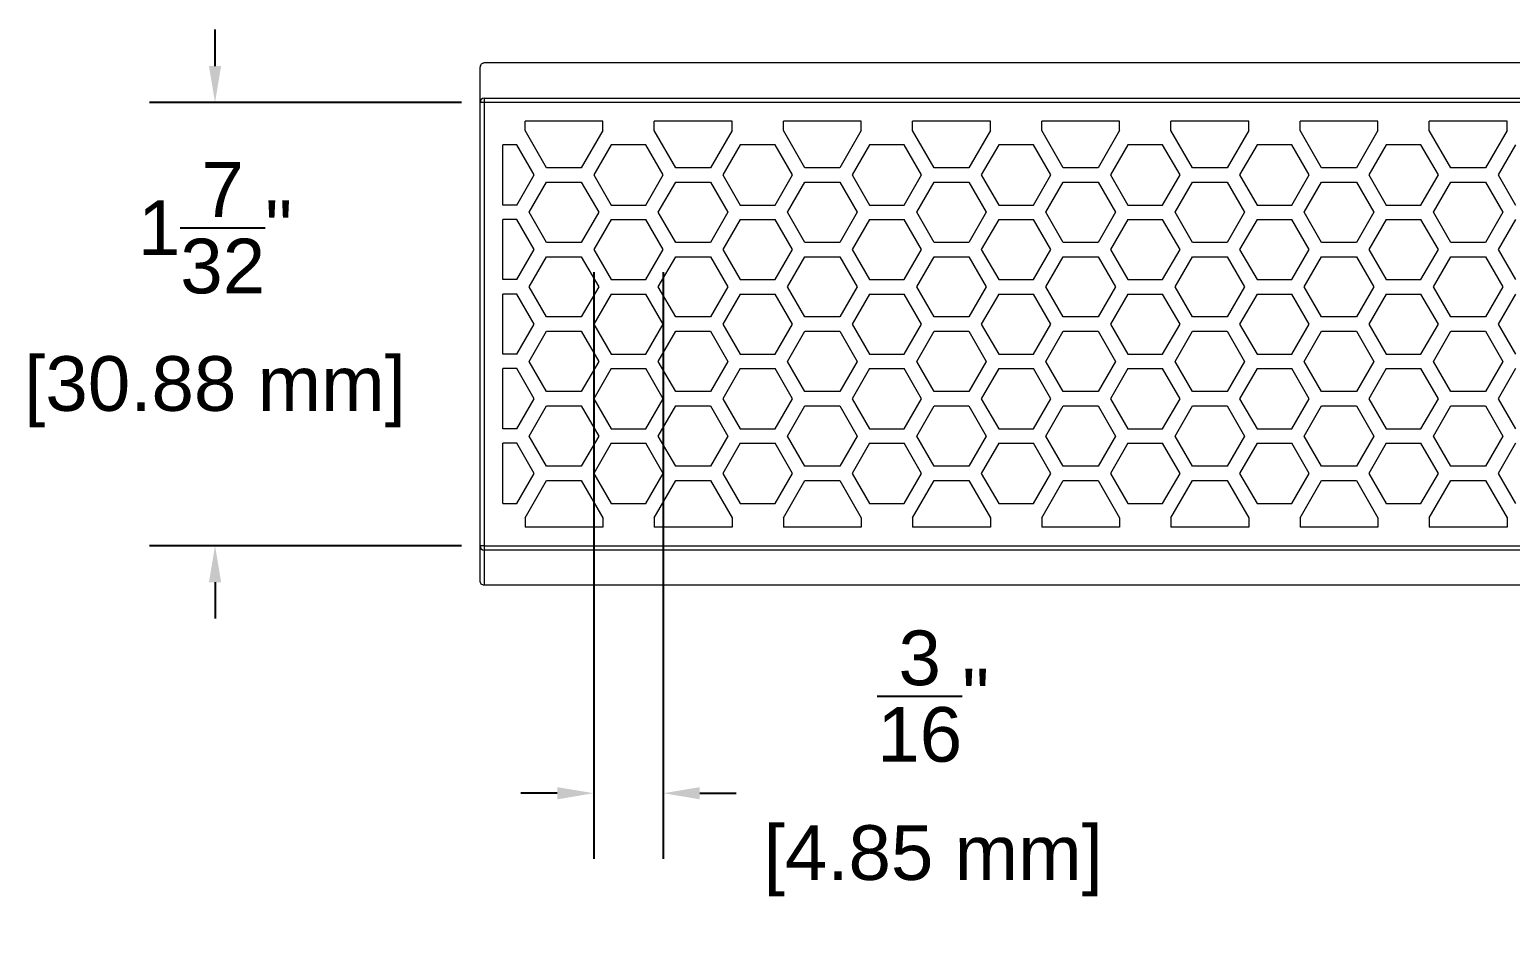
# Model space of a CAD drawing. Header units: inches. Extents: x -2.2 to 18.9, y 3.4 to 18.6.
# Drawn here: x 0.959 to 5.024, y 10.949 to 13.453 of the extents above; entities that cross this region are included whole.
import ezdxf

# ---------------------------------------------------------------- set-up
doc = ezdxf.new("R2010")
doc.units = ezdxf.units.IN
doc.header["$MEASUREMENT"] = 0
doc.layers.get('Defpoints').update_dxf_attribs({"color": 1})
doc.layers.add('Honeycomb', color=7, linetype='Continuous')
doc.styles.get("Standard").update_dxf_attribs({"font": 'Arial.ttf'})
doc.dimstyles.new('.1 DIM', dxfattribs={"dimscale": 0, "dimtxt": 0.15, "dimasz": 0.1, "dimexe": 0.18, "dimexo": 0.0625, "dimgap": 0.09, "dimtad": 0, "dimtih": 1, "dimtoh": 1, "dimdec": 5, "dimzin": 0, "dimdsep": 46, "dimlunit": 4, "dimtxsty": 'Standard', "dimcen": 0.09, "dimadec": 0, "dimazin": 0, "dimtfac": 1, "dimtdec": 5, "dimtofl": 0, "dimtmove": 0, "dimatfit": 3, "dimfxl": 1, "dimtolj": 1, "dimtzin": 0, "dimarcsym": 0})

# ---------------------------------------------------------------- blocks, each defined once
blk = doc.blocks.new('*D26')
at = {"layer": 'Defpoints', "color": 0, "lineweight": -2, "transparency": 16777216}
for p, q in [((1.4677, 13.3534), (1.4677, 13.4534)), ((2.1445, 13.2534), (1.2877, 13.2534)), ((2.1445, 12.0374), (1.2877, 12.0374)), ((1.4677, 11.9374), (1.4677, 11.8374))]:
    blk.add_line(p, q, dxfattribs=at)
at = {"layer": 'Defpoints', "color": 0, "transparency": 16777216}
for p in [(2.207, 13.2534), (1.4677, 12.0374), (2.207, 12.0374)]:
    blk.add_point(p, dxfattribs=at)
for points in [[(1.451, 13.3534), (1.4844, 13.3534), (1.4677, 13.2534)], [(1.451, 11.9374), (1.4844, 11.9374), (1.4677, 12.0374)]]:
    blk.add_solid(points, dxfattribs=at)
at = {"layer": 'Defpoints', "color": 0, "transparency": 16777216, "char_height": 0.15, "attachment_point": 5}
for s, insert in [('\\A1;1{\\H1x;\\S7/32;}"', (1.4677, 12.9098)), ('\\A1;[30.88 mm]', (1.4677, 12.4599))]:
    blk.add_mtext(s, dxfattribs=dict(at, insert=insert))
blk = doc.blocks.new('*D27')
at = {"layer": 'Defpoints', "color": 0, "lineweight": -2, "transparency": 16777216}
for p, q in [((2.5074, 12.7876), (2.5074, 11.1785)), ((2.6983, 12.7876), (2.6983, 11.1785)), ((2.4074, 11.3585), (2.3074, 11.3585)), ((2.7983, 11.3585), (2.8983, 11.3585))]:
    blk.add_line(p, q, dxfattribs=at)
at = {"layer": 'Defpoints', "color": 0, "transparency": 16777216}
for p in [(2.5074, 12.8501), (2.6983, 12.8501), (2.6983, 11.3585)]:
    blk.add_point(p, dxfattribs=at)
for points in [[(2.4074, 11.3752), (2.4074, 11.3418), (2.5074, 11.3585)], [(2.7983, 11.3752), (2.7983, 11.3418), (2.6983, 11.3585)]]:
    blk.add_solid(points, dxfattribs=at)
at = {"layer": 'Defpoints', "color": 0, "transparency": 16777216, "char_height": 0.15, "attachment_point": 5}
for s, insert in [('\\A1;{\\H1x;\\S3/16;}"', (3.4395, 11.6249)), ('\\A1;[4.85 mm]', (3.4395, 11.173))]:
    blk.add_mtext(s, dxfattribs=dict(at, insert=insert))

msp = doc.modelspace()

# ---------------------------------------------------------------- linework, layer by layer
at = {"layer": 'Honeycomb', "color": 7, "linetype": 'Continuous', "lineweight": 15}
for p, q in [((2.195179, 13.253369), (2.195179, 13.35013)), ((14.183368, 13.361942), (2.20699, 13.361942)), ((2.195179, 12.037444), (2.195179, 13.253369)), ((2.20699, 13.253369), (2.195179, 13.253369)), ((2.20699, 13.26518), (2.20699, 13.253369)), ((2.20699, 13.26518), (14.183368, 13.26518)), ((2.20699, 13.253369), (2.20699, 12.037444)), ((14.183368, 13.253369), (2.20699, 13.253369)), ((2.53237, 13.202188), (2.318652, 13.202188)), ((2.318652, 13.176902), (2.318652, 13.202188)), ((2.377751, 13.07454), (2.318652, 13.176902)), ((2.53237, 13.176902), (2.473271, 13.07454)), ((2.53237, 13.176902), (2.53237, 13.202188)), ((2.887015, 13.202188), (2.673298, 13.202188)), ((2.673298, 13.176902), (2.673298, 13.202188)), ((2.732397, 13.07454), (2.673298, 13.176902)), ((2.887015, 13.176902), (2.827917, 13.07454)), ((2.887015, 13.176902), (2.887015, 13.202188)), ((3.241661, 13.202188), (3.027943, 13.202188)), ((3.027943, 13.176902), (3.027943, 13.202188)), ((3.087042, 13.07454), (3.027943, 13.176902)), ((3.241661, 13.176902), (3.182562, 13.07454)), ((3.241661, 13.176902), (3.241661, 13.202188)), ((3.596307, 13.202188), (3.382589, 13.202188)), ((3.382589, 13.176902), (3.382589, 13.202188)), ((3.441688, 13.07454), (3.382589, 13.176902)), ((3.596307, 13.176902), (3.537208, 13.07454)), ((3.596307, 13.176902), (3.596307, 13.202188)), ((3.950952, 13.202188), (3.737235, 13.202188)), ((3.737235, 13.176902), (3.737235, 13.202188)), ((3.796334, 13.07454), (3.737235, 13.176902)), ((3.950952, 13.176902), (3.891854, 13.07454)), ((3.950952, 13.176902), (3.950952, 13.202188)), ((4.305598, 13.202188), (4.091881, 13.202188)), ((4.091881, 13.176902), (4.091881, 13.202188)), ((4.150979, 13.07454), (4.091881, 13.176902)), ((4.305598, 13.176902), (4.246499, 13.07454)), ((4.305598, 13.176902), (4.305598, 13.202188)), ((4.660244, 13.202188), (4.446526, 13.202188)), ((4.446526, 13.176902), (4.446526, 13.202188)), ((4.505625, 13.07454), (4.446526, 13.176902)), ((4.660244, 13.176902), (4.601145, 13.07454)), ((4.660244, 13.176902), (4.660244, 13.202188)), ((5.01489, 13.202188), (4.801172, 13.202188)), ((4.801172, 13.176902), (4.801172, 13.202188)), ((4.860271, 13.07454), (4.801172, 13.176902)), ((5.01489, 13.176902), (4.955791, 13.07454)), ((5.01489, 13.176902), (5.01489, 13.202188)), ((2.295922, 13.137532), (2.258171, 13.137532)), ((2.258171, 12.972178), (2.258171, 13.137532)), ((2.343656, 13.054855), (2.295922, 13.137532)), ((2.5551, 13.137532), (2.507367, 13.054855)), ((2.650567, 13.137532), (2.5551, 13.137532)), ((2.698301, 13.054855), (2.650567, 13.137532)), ((2.909746, 13.137532), (2.862012, 13.054855)), ((3.005213, 13.137532), (2.909746, 13.137532)), ((3.052947, 13.054855), (3.005213, 13.137532)), ((3.264391, 13.137532), (3.216658, 13.054855)), ((3.359859, 13.137532), (3.264391, 13.137532)), ((3.407593, 13.054855), (3.359859, 13.137532)), ((3.619037, 13.137532), (3.571303, 13.054855)), ((3.714505, 13.137532), (3.619037, 13.137532)), ((3.762238, 13.054855), (3.714505, 13.137532)), ((3.973683, 13.137532), (3.925949, 13.054855)), ((4.06915, 13.137532), (3.973683, 13.137532)), ((4.116884, 13.054855), (4.06915, 13.137532)), ((4.328329, 13.137532), (4.280595, 13.054855)), ((4.423796, 13.137532), (4.328329, 13.137532)), ((4.47153, 13.054855), (4.423796, 13.137532)), ((4.682974, 13.137532), (4.63524, 13.054855)), ((4.778442, 13.137532), (4.682974, 13.137532)), ((4.826175, 13.054855), (4.778442, 13.137532)), ((5.03762, 13.137532), (4.989886, 13.054855)), ((2.295922, 12.972178), (2.343656, 13.054855)), ((2.473271, 13.07454), (2.377751, 13.07454)), ((2.507367, 13.054855), (2.5551, 12.972178)), ((2.650567, 12.972178), (2.698301, 13.054855)), ((2.827917, 13.07454), (2.732397, 13.07454)), ((2.862012, 13.054855), (2.909746, 12.972178)), ((3.005213, 12.972178), (3.052947, 13.054855)), ((3.182562, 13.07454), (3.087042, 13.07454)), ((3.216658, 13.054855), (3.264391, 12.972178)), ((3.359859, 12.972178), (3.407593, 13.054855)), ((3.537208, 13.07454), (3.441688, 13.07454)), ((3.571303, 13.054855), (3.619037, 12.972178)), ((3.714505, 12.972178), (3.762238, 13.054855)), ((3.891854, 13.07454), (3.796334, 13.07454)), ((3.925949, 13.054855), (3.973683, 12.972178)), ((4.06915, 12.972178), (4.116884, 13.054855)), ((4.246499, 13.07454), (4.150979, 13.07454)), ((4.280595, 13.054855), (4.328329, 12.972178)), ((4.423796, 12.972178), (4.47153, 13.054855)), ((4.601145, 13.07454), (4.505625, 13.07454)), ((4.63524, 13.054855), (4.682974, 12.972178)), ((4.778442, 12.972178), (4.826175, 13.054855)), ((4.955791, 13.07454), (4.860271, 13.07454)), ((4.989886, 13.054855), (5.03762, 12.972178)), ((2.330018, 12.952493), (2.377751, 13.03517)), ((2.377751, 13.03517), (2.473271, 13.03517)), ((2.473271, 13.03517), (2.521005, 12.952493)), ((2.684663, 12.952493), (2.732397, 13.03517)), ((2.732397, 13.03517), (2.827917, 13.03517)), ((2.827917, 13.03517), (2.875651, 12.952493)), ((3.039309, 12.952493), (3.087042, 13.03517)), ((3.087042, 13.03517), (3.182562, 13.03517)), ((3.182562, 13.03517), (3.230296, 12.952493)), ((3.393954, 12.952493), (3.441688, 13.03517)), ((3.441688, 13.03517), (3.537208, 13.03517)), ((3.537208, 13.03517), (3.584942, 12.952493)), ((3.7486, 12.952493), (3.796334, 13.03517)), ((3.796334, 13.03517), (3.891854, 13.03517)), ((3.891854, 13.03517), (3.939587, 12.952493)), ((4.103246, 12.952493), (4.150979, 13.03517)), ((4.150979, 13.03517), (4.246499, 13.03517)), ((4.246499, 13.03517), (4.294233, 12.952493)), ((4.457891, 12.952493), (4.505625, 13.03517)), ((4.505625, 13.03517), (4.601145, 13.03517)), ((4.601145, 13.03517), (4.648879, 12.952493)), ((4.812537, 12.952493), (4.860271, 13.03517)), ((4.860271, 13.03517), (4.955791, 13.03517)), ((4.955791, 13.03517), (5.003524, 12.952493)), ((2.295922, 12.972178), (2.258171, 12.972178)), ((2.5551, 12.972178), (2.650567, 12.972178)), ((2.909746, 12.972178), (3.005213, 12.972178)), ((3.264391, 12.972178), (3.359859, 12.972178)), ((3.619037, 12.972178), (3.714505, 12.972178)), ((3.973683, 12.972178), (4.06915, 12.972178)), ((4.328329, 12.972178), (4.423796, 12.972178)), ((4.682974, 12.972178), (4.778442, 12.972178)), ((2.295922, 12.932808), (2.258171, 12.932808)), ((2.258171, 12.767453), (2.258171, 12.932808)), ((2.343656, 12.850131), (2.295922, 12.932808)), ((2.377751, 12.869816), (2.330018, 12.952493)), ((2.521005, 12.952493), (2.473271, 12.869816)), ((2.5551, 12.932808), (2.507367, 12.850131)), ((2.5551, 12.932808), (2.650567, 12.932808)), ((2.698301, 12.850131), (2.650567, 12.932808)), ((2.732397, 12.869816), (2.684663, 12.952493)), ((2.875651, 12.952493), (2.827917, 12.869816)), ((2.909746, 12.932808), (2.862012, 12.850131)), ((2.909746, 12.932808), (3.005213, 12.932808)), ((3.052947, 12.850131), (3.005213, 12.932808)), ((3.087042, 12.869816), (3.039309, 12.952493)), ((3.230296, 12.952493), (3.182562, 12.869816)), ((3.264391, 12.932808), (3.216658, 12.850131)), ((3.264391, 12.932808), (3.359859, 12.932808)), ((3.407593, 12.850131), (3.359859, 12.932808)), ((3.441688, 12.869816), (3.393954, 12.952493)), ((3.584942, 12.952493), (3.537208, 12.869816)), ((3.619037, 12.932808), (3.571303, 12.850131)), ((3.619037, 12.932808), (3.714505, 12.932808)), ((3.762238, 12.850131), (3.714505, 12.932808)), ((3.796334, 12.869816), (3.7486, 12.952493)), ((3.939587, 12.952493), (3.891854, 12.869816)), ((3.973683, 12.932808), (3.925949, 12.850131)), ((3.973683, 12.932808), (4.06915, 12.932808)), ((4.116884, 12.850131), (4.06915, 12.932808)), ((4.150979, 12.869816), (4.103246, 12.952493)), ((4.294233, 12.952493), (4.246499, 12.869816)), ((4.328329, 12.932808), (4.280595, 12.850131)), ((4.328329, 12.932808), (4.423796, 12.932808)), ((4.47153, 12.850131), (4.423796, 12.932808)), ((4.505625, 12.869816), (4.457891, 12.952493)), ((4.648879, 12.952493), (4.601145, 12.869816)), ((4.682974, 12.932808), (4.63524, 12.850131)), ((4.682974, 12.932808), (4.778442, 12.932808)), ((4.826175, 12.850131), (4.778442, 12.932808)), ((4.860271, 12.869816), (4.812537, 12.952493)), ((5.003524, 12.952493), (4.955791, 12.869816)), ((5.03762, 12.932808), (4.989886, 12.850131)), ((2.295922, 12.767453), (2.343656, 12.850131)), ((2.473271, 12.869816), (2.377751, 12.869816)), ((2.507367, 12.850131), (2.5551, 12.767453)), ((2.650567, 12.767453), (2.698301, 12.850131)), ((2.827917, 12.869816), (2.732397, 12.869816)), ((2.862012, 12.850131), (2.909746, 12.767453)), ((3.005213, 12.767453), (3.052947, 12.850131)), ((3.182562, 12.869816), (3.087042, 12.869816)), ((3.216658, 12.850131), (3.264391, 12.767453)), ((3.359859, 12.767453), (3.407593, 12.850131)), ((3.537208, 12.869816), (3.441688, 12.869816)), ((3.571303, 12.850131), (3.619037, 12.767453)), ((3.714505, 12.767453), (3.762238, 12.850131)), ((3.891854, 12.869816), (3.796334, 12.869816)), ((3.925949, 12.850131), (3.973683, 12.767453)), ((4.06915, 12.767453), (4.116884, 12.850131)), ((4.246499, 12.869816), (4.150979, 12.869816)), ((4.280595, 12.850131), (4.328329, 12.767453)), ((4.423796, 12.767453), (4.47153, 12.850131)), ((4.601145, 12.869816), (4.505625, 12.869816)), ((4.63524, 12.850131), (4.682974, 12.767453)), ((4.778442, 12.767453), (4.826175, 12.850131)), ((4.955791, 12.869816), (4.860271, 12.869816)), ((4.989886, 12.850131), (5.03762, 12.767453)), ((2.330018, 12.747768), (2.377751, 12.830445)), ((2.377751, 12.830445), (2.473271, 12.830445)), ((2.473271, 12.830445), (2.521005, 12.747768)), ((2.684663, 12.747768), (2.732397, 12.830445)), ((2.732397, 12.830445), (2.827917, 12.830445)), ((2.827917, 12.830445), (2.875651, 12.747768)), ((3.039309, 12.747768), (3.087042, 12.830445)), ((3.087042, 12.830445), (3.182562, 12.830445)), ((3.182562, 12.830445), (3.230296, 12.747768)), ((3.393954, 12.747768), (3.441688, 12.830445)), ((3.441688, 12.830445), (3.537208, 12.830445)), ((3.537208, 12.830445), (3.584942, 12.747768)), ((3.7486, 12.747768), (3.796334, 12.830445)), ((3.796334, 12.830445), (3.891854, 12.830445)), ((3.891854, 12.830445), (3.939587, 12.747768)), ((4.103246, 12.747768), (4.150979, 12.830445)), ((4.150979, 12.830445), (4.246499, 12.830445)), ((4.246499, 12.830445), (4.294233, 12.747768)), ((4.457891, 12.747768), (4.505625, 12.830445)), ((4.505625, 12.830445), (4.601145, 12.830445)), ((4.601145, 12.830445), (4.648879, 12.747768)), ((4.812537, 12.747768), (4.860271, 12.830445)), ((4.860271, 12.830445), (4.955791, 12.830445)), ((4.955791, 12.830445), (5.003524, 12.747768)), ((2.295922, 12.767453), (2.258171, 12.767453)), ((2.5551, 12.767453), (2.650567, 12.767453)), ((2.909746, 12.767453), (3.005213, 12.767453)), ((3.264391, 12.767453), (3.359859, 12.767453)), ((3.619037, 12.767453), (3.714505, 12.767453)), ((3.973683, 12.767453), (4.06915, 12.767453)), ((4.328329, 12.767453), (4.423796, 12.767453)), ((4.682974, 12.767453), (4.778442, 12.767453)), ((2.295922, 12.728083), (2.258171, 12.728083)), ((2.258171, 12.562729), (2.258171, 12.728083)), ((2.343656, 12.645406), (2.295922, 12.728083)), ((2.377751, 12.665091), (2.330018, 12.747768)), ((2.521005, 12.747768), (2.473271, 12.665091)), ((2.5551, 12.728083), (2.507367, 12.645406)), ((2.5551, 12.728083), (2.650567, 12.728083)), ((2.698301, 12.645406), (2.650567, 12.728083)), ((2.732397, 12.665091), (2.684663, 12.747768)), ((2.875651, 12.747768), (2.827917, 12.665091)), ((2.909746, 12.728083), (2.862012, 12.645406)), ((2.909746, 12.728083), (3.005213, 12.728083)), ((3.052947, 12.645406), (3.005213, 12.728083)), ((3.087042, 12.665091), (3.039309, 12.747768)), ((3.230296, 12.747768), (3.182562, 12.665091)), ((3.264391, 12.728083), (3.216658, 12.645406)), ((3.264391, 12.728083), (3.359859, 12.728083)), ((3.407593, 12.645406), (3.359859, 12.728083)), ((3.441688, 12.665091), (3.393954, 12.747768)), ((3.584942, 12.747768), (3.537208, 12.665091)), ((3.619037, 12.728083), (3.571303, 12.645406)), ((3.619037, 12.728083), (3.714505, 12.728083)), ((3.762238, 12.645406), (3.714505, 12.728083)), ((3.796334, 12.665091), (3.7486, 12.747768)), ((3.939587, 12.747768), (3.891854, 12.665091)), ((3.973683, 12.728083), (3.925949, 12.645406)), ((3.973683, 12.728083), (4.06915, 12.728083)), ((4.116884, 12.645406), (4.06915, 12.728083)), ((4.150979, 12.665091), (4.103246, 12.747768)), ((4.294233, 12.747768), (4.246499, 12.665091)), ((4.328329, 12.728083), (4.280595, 12.645406)), ((4.328329, 12.728083), (4.423796, 12.728083)), ((4.47153, 12.645406), (4.423796, 12.728083)), ((4.505625, 12.665091), (4.457891, 12.747768)), ((4.648879, 12.747768), (4.601145, 12.665091)), ((4.682974, 12.728083), (4.63524, 12.645406)), ((4.682974, 12.728083), (4.778442, 12.728083)), ((4.826175, 12.645406), (4.778442, 12.728083)), ((4.860271, 12.665091), (4.812537, 12.747768)), ((5.003524, 12.747768), (4.955791, 12.665091)), ((5.03762, 12.728083), (4.989886, 12.645406)), ((2.295922, 12.562729), (2.343656, 12.645406)), ((2.473271, 12.665091), (2.377751, 12.665091)), ((2.507367, 12.645406), (2.5551, 12.562729)), ((2.650567, 12.562729), (2.698301, 12.645406)), ((2.827917, 12.665091), (2.732397, 12.665091)), ((2.862012, 12.645406), (2.909746, 12.562729)), ((3.005213, 12.562729), (3.052947, 12.645406)), ((3.182562, 12.665091), (3.087042, 12.665091)), ((3.216658, 12.645406), (3.264391, 12.562729)), ((3.359859, 12.562729), (3.407593, 12.645406)), ((3.537208, 12.665091), (3.441688, 12.665091)), ((3.571303, 12.645406), (3.619037, 12.562729)), ((3.714505, 12.562729), (3.762238, 12.645406)), ((3.891854, 12.665091), (3.796334, 12.665091)), ((3.925949, 12.645406), (3.973683, 12.562729)), ((4.06915, 12.562729), (4.116884, 12.645406)), ((4.246499, 12.665091), (4.150979, 12.665091)), ((4.280595, 12.645406), (4.328329, 12.562729)), ((4.423796, 12.562729), (4.47153, 12.645406)), ((4.601145, 12.665091), (4.505625, 12.665091)), ((4.63524, 12.645406), (4.682974, 12.562729)), ((4.778442, 12.562729), (4.826175, 12.645406)), ((4.955791, 12.665091), (4.860271, 12.665091)), ((4.989886, 12.645406), (5.03762, 12.562729)), ((2.330018, 12.543044), (2.377751, 12.625721)), ((2.377751, 12.625721), (2.473271, 12.625721)), ((2.473271, 12.625721), (2.521005, 12.543044)), ((2.684663, 12.543044), (2.732397, 12.625721)), ((2.732397, 12.625721), (2.827917, 12.625721)), ((2.827917, 12.625721), (2.875651, 12.543044)), ((3.039309, 12.543044), (3.087042, 12.625721)), ((3.087042, 12.625721), (3.182562, 12.625721)), ((3.182562, 12.625721), (3.230296, 12.543044)), ((3.393954, 12.543044), (3.441688, 12.625721)), ((3.441688, 12.625721), (3.537208, 12.625721)), ((3.537208, 12.625721), (3.584942, 12.543044)), ((3.7486, 12.543044), (3.796334, 12.625721)), ((3.796334, 12.625721), (3.891854, 12.625721)), ((3.891854, 12.625721), (3.939587, 12.543044)), ((4.103246, 12.543044), (4.150979, 12.625721)), ((4.150979, 12.625721), (4.246499, 12.625721)), ((4.246499, 12.625721), (4.294233, 12.543044)), ((4.457891, 12.543044), (4.505625, 12.625721)), ((4.505625, 12.625721), (4.601145, 12.625721)), ((4.601145, 12.625721), (4.648879, 12.543044)), ((4.812537, 12.543044), (4.860271, 12.625721)), ((4.860271, 12.625721), (4.955791, 12.625721)), ((4.955791, 12.625721), (5.003524, 12.543044)), ((2.295922, 12.562729), (2.258171, 12.562729)), ((2.5551, 12.562729), (2.650567, 12.562729)), ((2.909746, 12.562729), (3.005213, 12.562729)), ((3.264391, 12.562729), (3.359859, 12.562729)), ((3.619037, 12.562729), (3.714505, 12.562729)), ((3.973683, 12.562729), (4.06915, 12.562729)), ((4.328329, 12.562729), (4.423796, 12.562729)), ((4.682974, 12.562729), (4.778442, 12.562729)), ((2.295922, 12.523359), (2.258171, 12.523359)), ((2.258171, 12.358005), (2.258171, 12.523359)), ((2.343656, 12.440682), (2.295922, 12.523359)), ((2.377751, 12.460367), (2.330018, 12.543044)), ((2.521005, 12.543044), (2.473271, 12.460367)), ((2.5551, 12.523359), (2.507367, 12.440682)), ((2.5551, 12.523359), (2.650567, 12.523359)), ((2.698301, 12.440682), (2.650567, 12.523359)), ((2.732397, 12.460367), (2.684663, 12.543044)), ((2.875651, 12.543044), (2.827917, 12.460367)), ((2.909746, 12.523359), (2.862012, 12.440682)), ((2.909746, 12.523359), (3.005213, 12.523359)), ((3.052947, 12.440682), (3.005213, 12.523359)), ((3.087042, 12.460367), (3.039309, 12.543044)), ((3.230296, 12.543044), (3.182562, 12.460367)), ((3.264391, 12.523359), (3.216658, 12.440682)), ((3.264391, 12.523359), (3.359859, 12.523359)), ((3.407593, 12.440682), (3.359859, 12.523359)), ((3.441688, 12.460367), (3.393954, 12.543044)), ((3.584942, 12.543044), (3.537208, 12.460367)), ((3.619037, 12.523359), (3.571303, 12.440682)), ((3.619037, 12.523359), (3.714505, 12.523359)), ((3.762238, 12.440682), (3.714505, 12.523359)), ((3.796334, 12.460367), (3.7486, 12.543044)), ((3.939587, 12.543044), (3.891854, 12.460367)), ((3.973683, 12.523359), (3.925949, 12.440682)), ((3.973683, 12.523359), (4.06915, 12.523359)), ((4.116884, 12.440682), (4.06915, 12.523359)), ((4.150979, 12.460367), (4.103246, 12.543044)), ((4.294233, 12.543044), (4.246499, 12.460367)), ((4.328329, 12.523359), (4.280595, 12.440682)), ((4.328329, 12.523359), (4.423796, 12.523359)), ((4.47153, 12.440682), (4.423796, 12.523359)), ((4.505625, 12.460367), (4.457891, 12.543044)), ((4.648879, 12.543044), (4.601145, 12.460367)), ((4.682974, 12.523359), (4.63524, 12.440682)), ((4.682974, 12.523359), (4.778442, 12.523359)), ((4.826175, 12.440682), (4.778442, 12.523359)), ((4.860271, 12.460367), (4.812537, 12.543044)), ((5.003524, 12.543044), (4.955791, 12.460367)), ((5.03762, 12.523359), (4.989886, 12.440682)), ((2.295922, 12.358005), (2.343656, 12.440682)), ((2.473271, 12.460367), (2.377751, 12.460367)), ((2.507367, 12.440682), (2.5551, 12.358005)), ((2.650567, 12.358005), (2.698301, 12.440682)), ((2.827917, 12.460367), (2.732397, 12.460367)), ((2.862012, 12.440682), (2.909746, 12.358005)), ((3.005213, 12.358005), (3.052947, 12.440682)), ((3.182562, 12.460367), (3.087042, 12.460367)), ((3.216658, 12.440682), (3.264391, 12.358005)), ((3.359859, 12.358005), (3.407593, 12.440682)), ((3.537208, 12.460367), (3.441688, 12.460367)), ((3.571303, 12.440682), (3.619037, 12.358005)), ((3.714505, 12.358005), (3.762238, 12.440682)), ((3.891854, 12.460367), (3.796334, 12.460367)), ((3.925949, 12.440682), (3.973683, 12.358005)), ((4.06915, 12.358005), (4.116884, 12.440682)), ((4.246499, 12.460367), (4.150979, 12.460367)), ((4.280595, 12.440682), (4.328329, 12.358005)), ((4.423796, 12.358005), (4.47153, 12.440682)), ((4.601145, 12.460367), (4.505625, 12.460367)), ((4.63524, 12.440682), (4.682974, 12.358005)), ((4.778442, 12.358005), (4.826175, 12.440682)), ((4.955791, 12.460367), (4.860271, 12.460367)), ((4.989886, 12.440682), (5.03762, 12.358005)), ((2.330018, 12.338319), (2.377751, 12.420997)), ((2.377751, 12.420997), (2.473271, 12.420997)), ((2.473271, 12.420997), (2.521005, 12.338319)), ((2.684663, 12.338319), (2.732397, 12.420997)), ((2.732397, 12.420997), (2.827917, 12.420997)), ((2.827917, 12.420997), (2.875651, 12.338319)), ((3.039309, 12.338319), (3.087042, 12.420997)), ((3.087042, 12.420997), (3.182562, 12.420997)), ((3.182562, 12.420997), (3.230296, 12.338319)), ((3.393954, 12.338319), (3.441688, 12.420997)), ((3.441688, 12.420997), (3.537208, 12.420997)), ((3.537208, 12.420997), (3.584942, 12.338319)), ((3.7486, 12.338319), (3.796334, 12.420997)), ((3.796334, 12.420997), (3.891854, 12.420997)), ((3.891854, 12.420997), (3.939587, 12.338319)), ((4.103246, 12.338319), (4.150979, 12.420997)), ((4.150979, 12.420997), (4.246499, 12.420997)), ((4.246499, 12.420997), (4.294233, 12.338319)), ((4.457891, 12.338319), (4.505625, 12.420997)), ((4.505625, 12.420997), (4.601145, 12.420997)), ((4.601145, 12.420997), (4.648879, 12.338319)), ((4.812537, 12.338319), (4.860271, 12.420997)), ((4.860271, 12.420997), (4.955791, 12.420997)), ((4.955791, 12.420997), (5.003524, 12.338319)), ((2.295922, 12.358005), (2.258171, 12.358005)), ((2.295922, 12.318634), (2.258171, 12.318634)), ((2.258171, 12.15328), (2.258171, 12.318634)), ((2.343656, 12.235957), (2.295922, 12.318634)), ((2.377751, 12.255642), (2.330018, 12.338319)), ((2.521005, 12.338319), (2.473271, 12.255642)), ((2.5551, 12.318634), (2.507367, 12.235957)), ((2.5551, 12.358005), (2.650567, 12.358005)), ((2.5551, 12.318634), (2.650567, 12.318634)), ((2.698301, 12.235957), (2.650567, 12.318634)), ((2.732397, 12.255642), (2.684663, 12.338319)), ((2.875651, 12.338319), (2.827917, 12.255642)), ((2.909746, 12.318634), (2.862012, 12.235957)), ((2.909746, 12.358005), (3.005213, 12.358005)), ((2.909746, 12.318634), (3.005213, 12.318634)), ((3.052947, 12.235957), (3.005213, 12.318634)), ((3.087042, 12.255642), (3.039309, 12.338319)), ((3.230296, 12.338319), (3.182562, 12.255642)), ((3.264391, 12.318634), (3.216658, 12.235957)), ((3.264391, 12.358005), (3.359859, 12.358005)), ((3.264391, 12.318634), (3.359859, 12.318634)), ((3.407593, 12.235957), (3.359859, 12.318634)), ((3.441688, 12.255642), (3.393954, 12.338319)), ((3.584942, 12.338319), (3.537208, 12.255642)), ((3.619037, 12.318634), (3.571303, 12.235957)), ((3.619037, 12.358005), (3.714505, 12.358005)), ((3.619037, 12.318634), (3.714505, 12.318634)), ((3.762238, 12.235957), (3.714505, 12.318634)), ((3.796334, 12.255642), (3.7486, 12.338319)), ((3.939587, 12.338319), (3.891854, 12.255642)), ((3.973683, 12.318634), (3.925949, 12.235957)), ((3.973683, 12.358005), (4.06915, 12.358005)), ((3.973683, 12.318634), (4.06915, 12.318634)), ((4.116884, 12.235957), (4.06915, 12.318634)), ((4.150979, 12.255642), (4.103246, 12.338319)), ((4.294233, 12.338319), (4.246499, 12.255642)), ((4.328329, 12.318634), (4.280595, 12.235957)), ((4.328329, 12.358005), (4.423796, 12.358005)), ((4.328329, 12.318634), (4.423796, 12.318634)), ((4.47153, 12.235957), (4.423796, 12.318634)), ((4.505625, 12.255642), (4.457891, 12.338319)), ((4.648879, 12.338319), (4.601145, 12.255642)), ((4.682974, 12.318634), (4.63524, 12.235957)), ((4.682974, 12.358005), (4.778442, 12.358005)), ((4.682974, 12.318634), (4.778442, 12.318634)), ((4.826175, 12.235957), (4.778442, 12.318634)), ((4.860271, 12.255642), (4.812537, 12.338319)), ((5.003524, 12.338319), (4.955791, 12.255642)), ((5.03762, 12.318634), (4.989886, 12.235957)), ((2.473271, 12.255642), (2.377751, 12.255642)), ((2.827917, 12.255642), (2.732397, 12.255642)), ((3.182562, 12.255642), (3.087042, 12.255642)), ((3.537208, 12.255642), (3.441688, 12.255642)), ((3.891854, 12.255642), (3.796334, 12.255642)), ((4.246499, 12.255642), (4.150979, 12.255642)), ((4.601145, 12.255642), (4.505625, 12.255642)), ((4.955791, 12.255642), (4.860271, 12.255642)), ((2.295922, 12.15328), (2.343656, 12.235957)), ((2.318652, 12.11391), (2.377751, 12.216272)), ((2.377751, 12.216272), (2.473271, 12.216272)), ((2.473271, 12.216272), (2.53237, 12.11391)), ((2.507367, 12.235957), (2.5551, 12.15328)), ((2.650567, 12.15328), (2.698301, 12.235957)), ((2.673298, 12.11391), (2.732397, 12.216272)), ((2.732397, 12.216272), (2.827917, 12.216272)), ((2.827917, 12.216272), (2.887015, 12.11391)), ((2.862012, 12.235957), (2.909746, 12.15328)), ((3.005213, 12.15328), (3.052947, 12.235957)), ((3.027943, 12.11391), (3.087042, 12.216272)), ((3.087042, 12.216272), (3.182562, 12.216272)), ((3.182562, 12.216272), (3.241661, 12.11391)), ((3.216658, 12.235957), (3.264391, 12.15328)), ((3.359859, 12.15328), (3.407593, 12.235957)), ((3.382589, 12.11391), (3.441688, 12.216272)), ((3.441688, 12.216272), (3.537208, 12.216272)), ((3.537208, 12.216272), (3.596307, 12.11391)), ((3.571303, 12.235957), (3.619037, 12.15328)), ((3.714505, 12.15328), (3.762238, 12.235957)), ((3.737235, 12.11391), (3.796334, 12.216272)), ((3.796334, 12.216272), (3.891854, 12.216272)), ((3.891854, 12.216272), (3.950952, 12.11391)), ((3.925949, 12.235957), (3.973683, 12.15328)), ((4.06915, 12.15328), (4.116884, 12.235957)), ((4.091881, 12.11391), (4.150979, 12.216272)), ((4.150979, 12.216272), (4.246499, 12.216272)), ((4.246499, 12.216272), (4.305598, 12.11391)), ((4.280595, 12.235957), (4.328329, 12.15328)), ((4.423796, 12.15328), (4.47153, 12.235957)), ((4.446526, 12.11391), (4.505625, 12.216272)), ((4.505625, 12.216272), (4.601145, 12.216272)), ((4.601145, 12.216272), (4.660244, 12.11391)), ((4.63524, 12.235957), (4.682974, 12.15328)), ((4.778442, 12.15328), (4.826175, 12.235957)), ((4.801172, 12.11391), (4.860271, 12.216272)), ((4.860271, 12.216272), (4.955791, 12.216272)), ((4.955791, 12.216272), (5.01489, 12.11391)), ((4.989886, 12.235957), (5.03762, 12.15328)), ((2.258171, 12.15328), (2.295922, 12.15328)), ((2.5551, 12.15328), (2.650567, 12.15328)), ((2.909746, 12.15328), (3.005213, 12.15328)), ((3.264391, 12.15328), (3.359859, 12.15328)), ((3.619037, 12.15328), (3.714505, 12.15328)), ((3.973683, 12.15328), (4.06915, 12.15328)), ((4.328329, 12.15328), (4.423796, 12.15328)), ((4.682974, 12.15328), (4.778442, 12.15328)), ((2.318652, 12.11391), (2.318652, 12.088625)), ((2.53237, 12.088625), (2.318652, 12.088625)), ((2.53237, 12.11391), (2.53237, 12.088625)), ((2.673298, 12.11391), (2.673298, 12.088625)), ((2.887015, 12.088625), (2.673298, 12.088625)), ((2.887015, 12.11391), (2.887015, 12.088625)), ((3.027943, 12.11391), (3.027943, 12.088625)), ((3.241661, 12.088625), (3.027943, 12.088625)), ((3.241661, 12.11391), (3.241661, 12.088625)), ((3.382589, 12.11391), (3.382589, 12.088625)), ((3.596307, 12.088625), (3.382589, 12.088625)), ((3.596307, 12.11391), (3.596307, 12.088625)), ((3.737235, 12.11391), (3.737235, 12.088625)), ((3.950952, 12.088625), (3.737235, 12.088625)), ((3.950952, 12.11391), (3.950952, 12.088625)), ((4.091881, 12.11391), (4.091881, 12.088625)), ((4.305598, 12.088625), (4.091881, 12.088625)), ((4.305598, 12.11391), (4.305598, 12.088625)), ((4.446526, 12.11391), (4.446526, 12.088625)), ((4.660244, 12.088625), (4.446526, 12.088625)), ((4.660244, 12.11391), (4.660244, 12.088625)), ((4.801172, 12.11391), (4.801172, 12.088625)), ((5.01489, 12.088625), (4.801172, 12.088625)), ((5.01489, 12.11391), (5.01489, 12.088625)), ((2.20699, 12.037444), (2.195179, 12.037444)), ((2.195179, 11.940682), (2.195179, 12.037444)), ((2.20699, 12.037444), (2.20699, 12.025632)), ((2.20699, 12.037444), (14.183368, 12.037444)), ((14.183368, 12.025632), (2.20699, 12.025632)), ((2.20699, 12.025632), (2.20699, 11.928871)), ((14.183368, 11.928871), (2.20699, 11.928871))]:
    msp.add_line(p, q, dxfattribs=at)
for centre, start, end in [((2.20699, 13.253369), 90, 180), ((2.20699, 12.037444), 180, 270)]:
    msp.add_arc(centre, 0.011811, start, end, dxfattribs=at)
for points, knots in [([(2.20699, 13.361942), (2.205497, 13.361942), (2.20414, 13.361647), (2.202021, 13.360904), (2.201183, 13.36045), (2.199046, 13.359036), (2.198083, 13.357998), (2.195813, 13.354768), (2.195179, 13.352502), (2.195179, 13.35013)], [0, 0, 0, 0, 0.125, 0.125, 0.25, 0.25, 0.5, 0.5, 1, 1, 1, 1]), ([(2.20699, 11.928871), (2.203843, 11.928871), (2.200773, 11.930178), (2.196437, 11.93455), (2.195179, 11.937633), (2.195179, 11.940682)], [0, 0, 0, 0, 0.5, 0.5, 1, 1, 1, 1])]:
    msp.add_open_spline(points, degree=3, knots=knots, dxfattribs=at)

# ---------------------------------------------------------------- dimensions: what is measured, and where the dimension line sits
at = {"layer": 'Defpoints'}
dim = msp.add_linear_dim(base=(1.4677114, 12.0374435), p1=(2.2069904, 13.2533687), p2=(2.2069904, 12.0374435), angle=90, dimstyle='.1 DIM', override={"dimscale": 1, "dimpost": '\\X'}, dxfattribs=at)
dim.commit()
dim.dimension.update_dxf_attribs({"geometry": '*D26', "text_midpoint": (1.4677114, 12.6454061)})
dim = msp.add_linear_dim(base=(2.698301, 11.358497), p1=(2.507367, 12.850131), p2=(2.698301, 12.850131), dimstyle='.1 DIM', override={"dimscale": 1, "dimpost": '\\X'}, dxfattribs=at)
dim.commit()
dim.dimension.update_dxf_attribs({"geometry": '*D27', "text_midpoint": (3.439529, 11.358497), "dimtype": 160})

doc.saveas('drawing.dxf')
